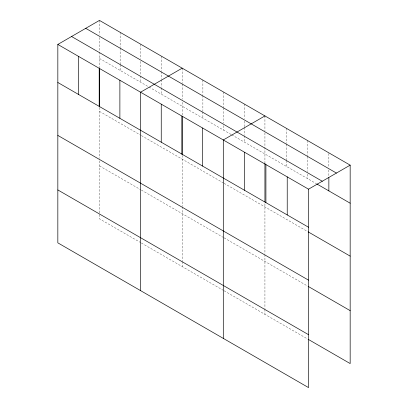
<?xml version="1.0" encoding="UTF-8"?>
<svg xmlns="http://www.w3.org/2000/svg" width="408" height="408" viewBox="0 0 408 408"><rect width="100%" height="100%" fill="white"/><g stroke="black" fill="none" stroke-linecap="round" stroke-linejoin="round"><path stroke-width="0.31" stroke-dasharray="2.04 1.53" d="M182.197 115.041L182.197 101.781M264.93 163.435L264.93 131.784M99.465 58.456L148.451 86.736M148.996 87.052L231.183 134.502M231.729 134.819L316.292 183.641M99.465 111.379L140.831 135.257M141.377 135.573L223.564 183.024M224.109 183.34L307.55 231.514M99.465 165.903L140.831 189.781M141.377 190.097L223.564 237.548M224.109 237.864L307.55 286.039M140.831 242.704L99.465 218.821L99.465 213.782M141.377 243.02L223.564 290.47M224.109 290.782L307.55 338.956M328.858 153.474L328.858 167.428M328.858 169.963L328.858 176.307M307.55 140.536L307.55 155.759M307.55 156.391L307.55 171.615M307.55 174.15L307.55 178.592M286.238 128.234L286.238 143.458M286.238 144.09L286.238 159.946M286.238 160.579L286.238 166.291M264.93 115.928L264.93 131.152M264.93 203.755L264.93 253.909M264.93 254.536L264.93 308.683M264.93 309.31L264.93 314.349M244.244 103.989L244.244 118.575M244.244 121.115L244.244 126.822M244.244 127.454L244.244 135.068M244.244 135.701L244.244 142.045M223.564 92.05L223.564 107.268M223.564 107.906L223.564 123.124M223.564 125.664L223.564 130.101M202.878 80.106L202.878 94.697M202.878 95.329L202.878 111.185M202.878 111.817L202.878 118.162M182.197 68.167L182.197 83.385M182.197 84.023L182.197 99.246M182.197 155.361L182.197 206.147M182.197 206.769L182.197 260.916M182.197 261.548L182.197 266.587M161.512 56.222L161.512 70.814M161.512 71.446L161.512 79.055M161.512 79.693L161.512 87.302M161.512 87.939L161.512 94.279M140.831 44.283L140.831 58.869M140.831 61.409L140.831 75.363M140.831 75.995L140.831 82.34M120.146 32.339L120.146 47.563M120.146 48.2L120.146 64.056M120.146 64.688L120.146 70.395M99.465 20.4L99.465 34.986M99.465 37.526L99.465 51.479M99.465 52.112L99.465 67.907M99.465 107.595L99.465 158.381M99.465 160.885L99.465 213.149"/><path stroke-width="0.61" d="M182.197 116.3L182.197 154.729M264.93 163.435L264.93 201.868M57.834 44.436L308.535 189.179L308.535 387.6L57.834 242.857L57.834 44.436L99.465 20.4L350.166 165.143L350.166 363.564L308.096 339.272M182.197 68.167L140.566 92.203L140.566 290.624M264.93 115.928L223.298 139.964L223.298 338.39M308.535 189.179L350.166 165.143M85.726 28.331L336.432 173.074M71.568 36.506L322.274 181.249M316.837 183.957L350.166 203.199M57.834 82.493L308.535 227.236M308.096 231.826L350.166 256.117M57.834 135.415L308.535 280.153M308.096 286.35L350.166 310.641M57.834 189.939L308.535 334.677M328.858 177.577L328.858 190.893M287.227 176.878L287.227 214.929M265.914 164.572L265.914 202.628M244.606 152.271L244.606 190.327M202.613 128.025L202.613 166.082M181.932 116.086L181.932 154.137M161.247 104.142L161.247 142.198M119.881 80.259L119.881 118.315M99.465 68.534L99.465 106.967M99.2 68.32L99.2 106.376M78.514 56.375L78.514 94.432"/></g></svg>
